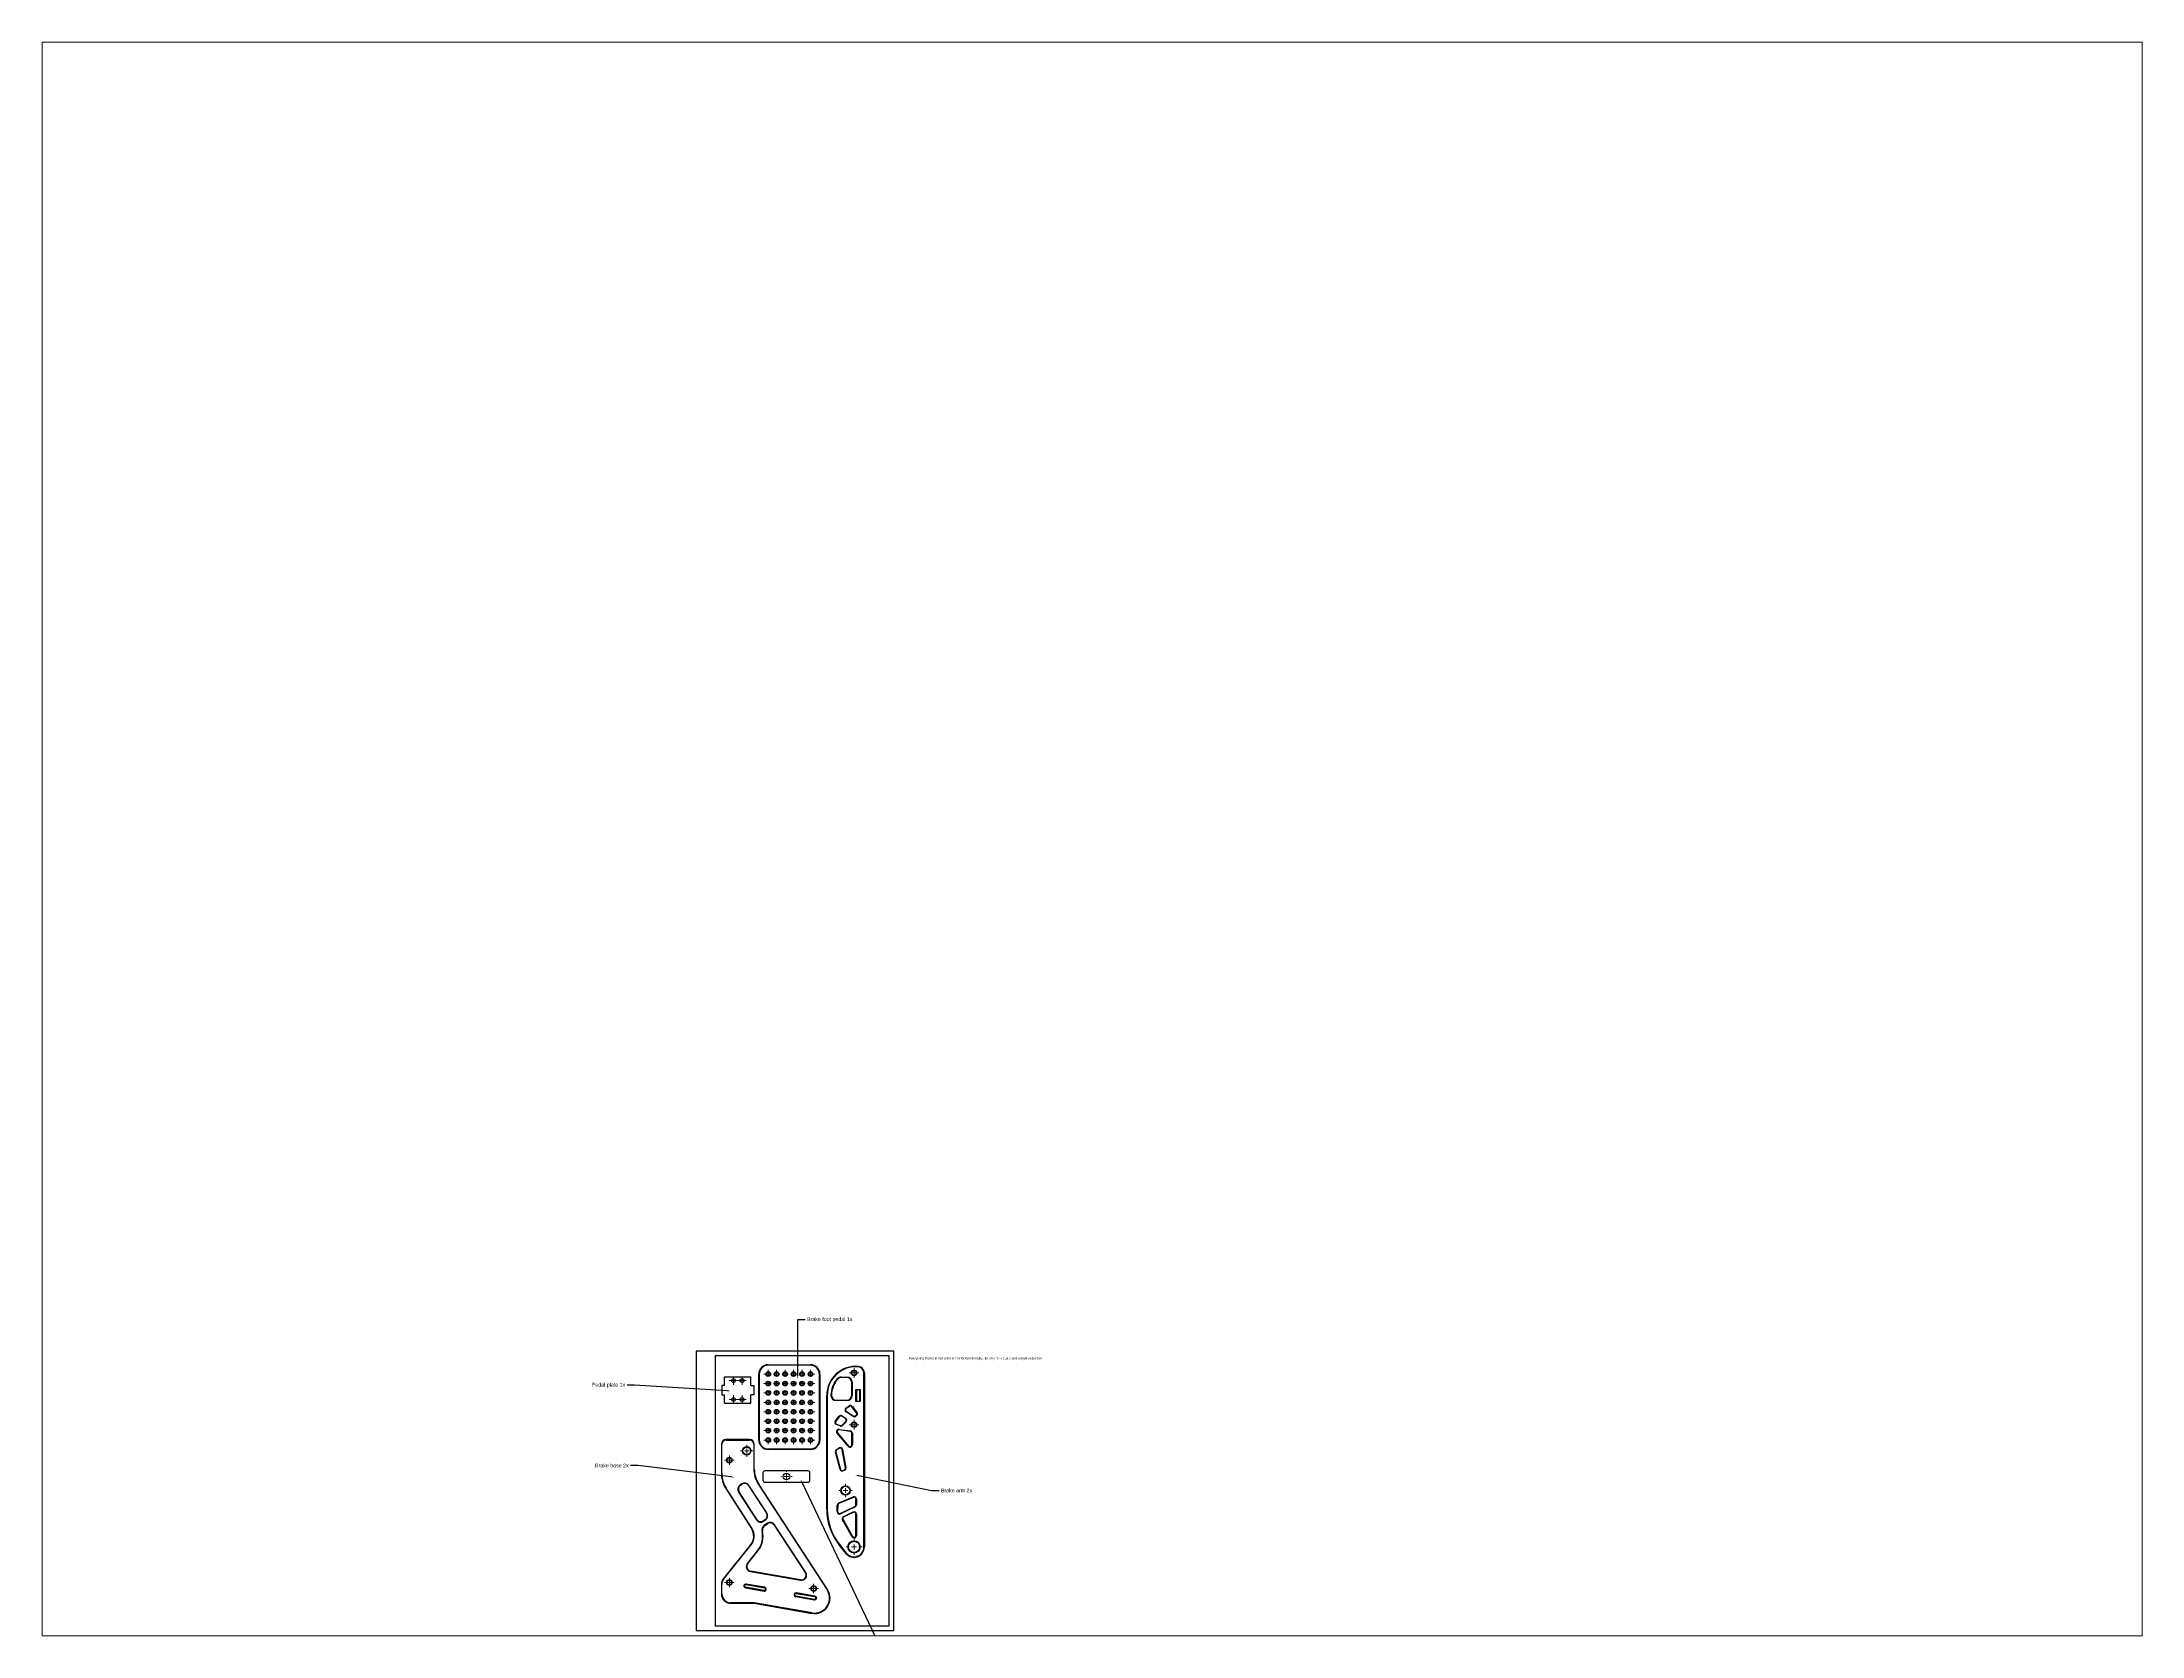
# Paper-space layout 'Layout1' of a CAD drawing. Header units: millimetres. Extents: x 26 to 231, y 20 to 176.
# The model-space entities are those that its viewports show. They can reach past a viewport. Long polylines and large blocks are cut down to what shows.
import ezdxf
from ezdxf import colors
from ezdxf.entities.mleader import LeaderData, LeaderLine
from ezdxf.math import Vec2, Vec3

# ---------------------------------------------------------------- set-up
doc = ezdxf.new("R2010")
doc.units = ezdxf.units.MM
doc.header["$LTSCALE"] = 0.2
doc.layers.add('not needed', color=2, linetype='Continuous')
doc.styles.get("Standard").update_dxf_attribs({"font": 'arial.ttf'})

# ---------------------------------------------------------------- blocks, each defined once
blk = doc.blocks.new('SW_CENTERMARKSYMBOL_0')
at = {"color": 0, "linetype": 'Continuous', "lineweight": 18}
for p, q in [((0, 0), (-2.54, 0)), ((0, 5.08), (0, 8.54)), ((0, 0), (0, 2.54)), ((0, 0), (0, -2.54)), ((0, 0), (2.54, 0)), ((5.08, 0), (8.54, 0)), ((-5.08, 0), (-8.54, 0)), ((0, -5.08), (0, -8.54))]:
    blk.add_line(p, q, dxfattribs=at)
blk = doc.blocks.new('SW_CENTERMARKSYMBOL_1')
at = {"color": 0, "linetype": 'Continuous', "lineweight": 18}
for p, q in [((0, 0), (-2.54, 0)), ((0, 5.08), (0, 7.04)), ((0, 0), (0, 2.54)), ((0, 0), (0, -2.54)), ((0, 0), (2.54, 0)), ((5.08, 0), (7.04, 0)), ((-5.08, 0), (-7.04, 0)), ((0, -5.08), (0, -7.04))]:
    blk.add_line(p, q, dxfattribs=at)
blk = doc.blocks.new('SW_CENTERMARKSYMBOL_2')
at = {"color": 0, "linetype": 'Continuous', "lineweight": 18}
for p, q in [((0, 0), (-2.54, 0)), ((0, 2.54), (0, 5.04)), ((0, 0), (0, 2.54)), ((0, 0), (0, -2.54)), ((0, 0), (2.54, 0)), ((2.54, 0), (5.04, 0)), ((-2.54, 0), (-5.04, 0)), ((0, -2.54), (0, -5.04))]:
    blk.add_line(p, q, dxfattribs=at)
blk = doc.blocks.new('SW_CENTERMARKSYMBOL_3')
at = {"color": 0, "linetype": 'Continuous', "lineweight": 18}
for p, q in [((0, 0), (-2.54, 0)), ((0, 2.54), (0, 5.04)), ((0, 0), (0, 2.54)), ((0, 0), (0, -2.54)), ((0, 0), (2.54, 0)), ((2.54, 0), (5.04, 0)), ((-2.54, 0), (-5.04, 0)), ((0, -2.54), (0, -5.04))]:
    blk.add_line(p, q, dxfattribs=at)
blk = doc.blocks.new('SW_CENTERMARKSYMBOL_4')
at = {"color": 0, "linetype": 'Continuous', "lineweight": 18}
for p, q in [((-2.54, 0), (-5.04, 0)), ((0, 0), (-2.54, 0)), ((0, 2.54), (0, 5.04)), ((0, 0), (0, 2.54)), ((0, 0), (0, -2.54)), ((0, 0), (2.54, 0)), ((2.54, 0), (5.04, 0)), ((0, -2.54), (0, -5.04))]:
    blk.add_line(p, q, dxfattribs=at)
blk = doc.blocks.new('SW_CENTERMARKSYMBOL_5')
at = {"color": 0, "linetype": 'Continuous', "lineweight": 18}
for p, q in [((-2.54, 0), (-5.04, 0)), ((0, 0), (-2.54, 0)), ((0, 2.54), (0, 5.04)), ((0, 0), (0, 2.54)), ((0, 0), (0, -2.54)), ((0, 0), (2.54, 0)), ((2.54, 0), (5.04, 0)), ((0, -2.54), (0, -5.04))]:
    blk.add_line(p, q, dxfattribs=at)
blk = doc.blocks.new('SW_CENTERMARKSYMBOL_6')
at = {"color": 0, "linetype": 'Continuous', "lineweight": 18}
for p, q in [((-5.08, 0), (-6.54, 0)), ((0, 0), (-2.54, 0)), ((0, 5.08), (0, 6.54)), ((0, 0), (0, 2.54)), ((0, 0), (0, -2.54)), ((0, 0), (2.54, 0)), ((5.08, 0), (6.54, 0)), ((0, -5.08), (0, -6.54))]:
    blk.add_line(p, q, dxfattribs=at)
blk = doc.blocks.new('SW_CENTERMARKSYMBOL_7')
at = {"color": 0, "linetype": 'Continuous', "lineweight": 18}
for p, q in [((-2.54, 0), (-5.04, 0)), ((0, 0), (-2.54, 0)), ((0, 2.54), (0, 5.04)), ((0, 0), (0, 2.54)), ((0, 0), (0, -2.54)), ((0, 0), (2.54, 0)), ((2.54, 0), (5.04, 0)), ((0, -2.54), (0, -5.04))]:
    blk.add_line(p, q, dxfattribs=at)
blk = doc.blocks.new('SW_CENTERMARKSYMBOL_8')
at = {"color": 0, "linetype": 'Continuous', "lineweight": 18}
for p, q in [((-11.54, 0), (-13.54, 0)), ((-9, 0), (-11.54, 0)), ((-9, 2.54), (-9, 4.54)), ((-9, 0), (-9, 2.54)), ((-9, 0), (-9, -2.54)), ((-9, 0), (-6.46, 0)), ((0, 0), (-2.54, 0)), ((0, 2.54), (0, 4.54)), ((0, 0), (0, 2.54)), ((0, 0), (0, -2.54)), ((0, 0), (2.54, 0)), ((9, 0), (6.46, 0)), ((9, 2.54), (9, 4.54)), ((9, 0), (9, 2.54)), ((9, 0), (9, -2.54)), ((9, 0), (11.54, 0)), ((18, 0), (15.46, 0)), ((18, 2.54), (18, 4.54)), ((18, 0), (18, 2.54)), ((18, 0), (18, -2.54)), ((18, 0), (20.54, 0)), ((27, 0), (24.46, 0)), ((27, 2.54), (27, 4.54)), ((27, 0), (27, 2.54)), ((27, 0), (27, -2.54)), ((27, 0), (29.54, 0)), ((36, 0), (33.46, 0)), ((36, 2.54), (36, 4.54)), ((36, 0), (36, 2.54)), ((36, 0), (36, -2.54)), ((36, 0), (38.54, 0)), ((38.54, 0), (40.54, 0)), ((-11.54, -10), (-13.54, -10)), ((-11.54, -20), (-13.54, -20)), ((-9, -10), (-11.54, -10)), ((-9, -20), (-11.54, -20)), ((-9, -10), (-9, -7.46)), ((-9, -10), (-9, -12.54)), ((-9, -10), (-6.46, -10)), ((-9, -20), (-9, -17.46)), ((-9, -20), (-9, -22.54)), ((-9, -20), (-6.46, -20)), ((0, -10), (-2.54, -10)), ((0, -20), (-2.54, -20)), ((0, -10), (0, -7.46)), ((0, -10), (0, -12.54)), ((0, -10), (2.54, -10)), ((0, -20), (0, -17.46)), ((0, -20), (0, -22.54)), ((0, -20), (2.54, -20)), ((9, -10), (6.46, -10)), ((9, -20), (6.46, -20)), ((9, -10), (9, -7.46)), ((9, -10), (9, -12.54)), ((9, -10), (11.54, -10)), ((9, -20), (9, -17.46)), ((9, -20), (9, -22.54)), ((9, -20), (11.54, -20)), ((18, -10), (15.46, -10)), ((18, -20), (15.46, -20)), ((18, -10), (18, -7.46)), ((18, -10), (18, -12.54)), ((18, -10), (20.54, -10)), ((18, -20), (18, -17.46)), ((18, -20), (18, -22.54)), ((18, -20), (20.54, -20)), ((27, -10), (24.46, -10)), ((27, -20), (24.46, -20)), ((27, -10), (27, -7.46)), ((27, -10), (27, -12.54)), ((27, -10), (29.54, -10)), ((27, -20), (27, -17.46)), ((27, -20), (27, -22.54)), ((27, -20), (29.54, -20)), ((36, -10), (33.46, -10)), ((36, -20), (33.46, -20)), ((36, -10), (36, -7.46)), ((36, -10), (36, -12.54)), ((36, -10), (38.54, -10)), ((36, -20), (36, -17.46)), ((36, -20), (36, -22.54)), ((36, -20), (38.54, -20)), ((38.54, -10), (40.54, -10)), ((38.54, -20), (40.54, -20)), ((-11.54, -30), (-13.54, -30)), ((-11.54, -40), (-13.54, -40)), ((-9, -30), (-11.54, -30)), ((-9, -40), (-11.54, -40)), ((-9, -30), (-9, -27.46)), ((-9, -30), (-9, -32.54)), ((-9, -30), (-6.46, -30)), ((-9, -40), (-9, -37.46)), ((-9, -40), (-9, -42.54)), ((-9, -40), (-6.46, -40)), ((0, -30), (-2.54, -30)), ((0, -40), (-2.54, -40)), ((0, -30), (0, -27.46)), ((0, -30), (0, -32.54)), ((0, -30), (2.54, -30)), ((0, -40), (0, -37.46)), ((0, -40), (0, -42.54)), ((0, -40), (2.54, -40)), ((9, -30), (6.46, -30)), ((9, -40), (6.46, -40)), ((9, -30), (9, -27.46)), ((9, -30), (9, -32.54)), ((9, -30), (11.54, -30)), ((9, -40), (9, -37.46)), ((9, -40), (9, -42.54)), ((9, -40), (11.54, -40)), ((18, -30), (15.46, -30)), ((18, -40), (15.46, -40)), ((18, -30), (18, -27.46)), ((18, -30), (18, -32.54)), ((18, -30), (20.54, -30)), ((18, -40), (18, -37.46)), ((18, -40), (18, -42.54)), ((18, -40), (20.54, -40)), ((27, -30), (24.46, -30)), ((27, -40), (24.46, -40)), ((27, -30), (27, -27.46)), ((27, -30), (27, -32.54)), ((27, -30), (29.54, -30)), ((27, -40), (27, -37.46)), ((27, -40), (27, -42.54)), ((27, -40), (29.54, -40)), ((36, -30), (33.46, -30)), ((36, -40), (33.46, -40)), ((36, -30), (36, -27.46)), ((36, -30), (36, -32.54)), ((36, -30), (38.54, -30)), ((36, -40), (36, -37.46)), ((36, -40), (36, -42.54)), ((36, -40), (38.54, -40)), ((38.54, -30), (40.54, -30)), ((38.54, -40), (40.54, -40)), ((-11.54, -50), (-13.54, -50)), ((-11.54, -60), (-13.54, -60)), ((-9, -50), (-11.54, -50)), ((-9, -60), (-11.54, -60)), ((-9, -50), (-9, -47.46)), ((-9, -50), (-9, -52.54)), ((-9, -50), (-6.46, -50)), ((-9, -60), (-9, -57.46)), ((-9, -60), (-9, -62.54)), ((-9, -60), (-6.46, -60)), ((0, -50), (-2.54, -50)), ((0, -60), (-2.54, -60)), ((0, -50), (0, -47.46)), ((0, -50), (0, -52.54)), ((0, -50), (2.54, -50)), ((0, -60), (0, -57.46)), ((0, -60), (0, -62.54)), ((0, -60), (2.54, -60)), ((9, -50), (6.46, -50)), ((9, -60), (6.46, -60)), ((9, -50), (9, -47.46)), ((9, -50), (9, -52.54)), ((9, -50), (11.54, -50)), ((9, -60), (9, -57.46)), ((9, -60), (9, -62.54)), ((9, -60), (11.54, -60)), ((18, -50), (15.46, -50)), ((18, -60), (15.46, -60)), ((18, -50), (18, -47.46)), ((18, -50), (18, -52.54)), ((18, -50), (20.54, -50)), ((18, -60), (18, -57.46)), ((18, -60), (18, -62.54)), ((18, -60), (20.54, -60)), ((27, -50), (24.46, -50)), ((27, -60), (24.46, -60)), ((27, -50), (27, -47.46)), ((27, -50), (27, -52.54)), ((27, -50), (29.54, -50)), ((27, -60), (27, -57.46)), ((27, -60), (27, -62.54)), ((27, -60), (29.54, -60)), ((36, -50), (33.46, -50)), ((36, -60), (33.46, -60)), ((36, -50), (36, -47.46)), ((36, -50), (36, -52.54)), ((36, -50), (38.54, -50)), ((36, -60), (36, -57.46)), ((36, -60), (36, -62.54)), ((36, -60), (38.54, -60)), ((38.54, -50), (40.54, -50)), ((38.54, -60), (40.54, -60)), ((-11.54, -70), (-13.54, -70)), ((-9, -70), (-11.54, -70)), ((-9, -70), (-9, -67.46)), ((-9, -70), (-9, -72.54)), ((-9, -70), (-6.46, -70)), ((-9, -72.54), (-9, -74.54)), ((0, -70), (-2.54, -70)), ((0, -70), (0, -67.46)), ((0, -70), (0, -72.54)), ((0, -70), (2.54, -70)), ((0, -72.54), (0, -74.54)), ((9, -70), (6.46, -70)), ((9, -70), (9, -67.46)), ((9, -70), (9, -72.54)), ((9, -70), (11.54, -70)), ((9, -72.54), (9, -74.54)), ((18, -70), (15.46, -70)), ((18, -70), (18, -67.46)), ((18, -70), (18, -72.54)), ((18, -70), (20.54, -70)), ((18, -72.54), (18, -74.54)), ((27, -70), (24.46, -70)), ((27, -70), (27, -67.46)), ((27, -70), (27, -72.54)), ((27, -70), (29.54, -70)), ((27, -72.54), (27, -74.54)), ((36, -70), (33.46, -70)), ((36, -70), (36, -67.46)), ((36, -70), (36, -72.54)), ((36, -70), (38.54, -70)), ((36, -72.54), (36, -74.54)), ((38.54, -70), (40.54, -70))]:
    blk.add_line(p, q, dxfattribs=at)
blk = doc.blocks.new('SW_CENTERMARKSYMBOL_9')
at = {"color": 0, "linetype": 'Continuous', "lineweight": 18}
for p, q in [((-2.54, 0), (-4.54, 0)), ((0, 0), (-2.54, 0)), ((0, 2.54), (0, 4.54)), ((0, 0), (0, 2.54)), ((0, 0), (0, -2.54)), ((0, 0), (2.54, 0)), ((2.54, 0), (4.54, 0)), ((0, -2.54), (0, -4.54))]:
    blk.add_line(p, q, dxfattribs=at)
blk = doc.blocks.new('SW_CENTERMARKSYMBOL_10')
at = {"color": 0, "linetype": 'Continuous', "lineweight": 18}
for p, q in [((-2.54, 0), (-4.54, 0)), ((0, 0), (-2.54, 0)), ((0, 2.54), (0, 4.54)), ((0, 0), (0, 2.54)), ((0, 0), (0, -2.54)), ((0, 0), (2.54, 0)), ((2.54, 0), (4.54, 0)), ((0, -2.54), (0, -4.54))]:
    blk.add_line(p, q, dxfattribs=at)
blk = doc.blocks.new('SW_CENTERMARKSYMBOL_11')
at = {"color": 0, "linetype": 'Continuous', "lineweight": 18}
for p, q in [((-2.54, 0), (-4.54, 0)), ((0, 0), (-2.54, 0)), ((0, 2.54), (0, 4.54)), ((0, 0), (0, 2.54)), ((0, 0), (0, -2.54)), ((0, 0), (2.54, 0)), ((2.54, 0), (4.54, 0)), ((0, -2.54), (0, -4.54))]:
    blk.add_line(p, q, dxfattribs=at)
blk = doc.blocks.new('SW_CENTERMARKSYMBOL_12')
at = {"color": 0, "linetype": 'Continuous', "lineweight": 18}
for p, q in [((-2.54, 0), (-4.54, 0)), ((0, 0), (-2.54, 0)), ((0, 2.54), (0, 4.54)), ((0, 0), (0, 2.54)), ((0, 0), (0, -2.54)), ((0, 0), (2.54, 0)), ((2.54, 0), (4.54, 0)), ((0, -2.54), (0, -4.54))]:
    blk.add_line(p, q, dxfattribs=at)
blk = doc.blocks.new('SW_CENTERMARKSYMBOL_13')
at = {"color": 0, "linetype": 'Continuous', "lineweight": 18}
for p, q in [((-5.08, 0), (-6.04, 0)), ((0, 0), (-2.54, 0)), ((0, 5.08), (0, 6.04)), ((0, 0), (0, 2.54)), ((0, 0), (0, -2.54)), ((0, 0), (2.54, 0)), ((5.08, 0), (6.04, 0)), ((0, -5.08), (0, -6.04))]:
    blk.add_line(p, q, dxfattribs=at)

msp = doc.modelspace()

# ---------------------------------------------------------------- linework, layer by layer
for p, q in [((210, 297), (0, 297)), ((0, 297), (0, 0)), ((205, 292), (20, 292)), ((20, 292), (20, 5)), ((205, 5), (205, 292)), ((210, 0), (210, 297)), ((0, 0), (210, 0)), ((20, 5), (205, 5))]:
    msp.add_line(p, q)
at = {"color": 7, "linetype": 'Continuous'}
for p, q in [((30.2, 269.5), (58.2, 269.5)), ((30.2, 260.5), (30.2, 269.5)), ((58.2, 260.5), (58.2, 269.5)), ((67, 272.4), (66.5, 272.4)), ((66.5, 202.4), (66.5, 272.4)), ((67, 272.4), (67, 202.4)), ((76.5, 281.9), (76.5, 282.4)), ((76.5, 282.4), (121.5, 282.4)), ((121.5, 281.9), (76.5, 281.9)), ((121.5, 281.9), (121.5, 282.4)), ((131, 202.4), (131, 272.4)), ((131, 272.4), (131.5, 272.4)), ((131.5, 272.4), (131.5, 202.4)), ((172.4, 280.7), (172.4, 280.2)), ((178.3, 88.7), (178.3, 273.7)), ((178.8, 273.7), (178.3, 273.7)), ((178.8, 273.7), (178.8, 88.7)), ((27.2, 260.5), (27.2, 250.5)), ((30.2, 260.5), (27.2, 260.5)), ((27.2, 250.5), (30.2, 250.5)), ((30.2, 241.5), (30.2, 250.5)), ((58.2, 260.5), (61.2, 260.5)), ((61.2, 250.5), (58.2, 250.5)), ((58.2, 241.5), (58.2, 250.5)), ((61.2, 260.5), (61.2, 250.5)), ((138.8, 249.8), (139.3, 249.8)), ((138.8, 129), (138.8, 249.8)), ((139.3, 249.8), (139.3, 129)), ((169.8, 256.2), (174.3, 256.2)), ((169.8, 243.2), (169.8, 256.2)), ((169.8, 256.2), (170.3, 255.7)), ((170.3, 255.7), (170.3, 243.7)), ((173.8, 255.7), (170.3, 255.7)), ((173.8, 255.7), (174.3, 256.2)), ((173.8, 243.7), (173.8, 255.7)), ((174.3, 256.2), (174.3, 243.2)), ((30.2, 241.5), (58.2, 241.5)), ((169.8, 243.2), (170.3, 243.7)), ((174.3, 243.2), (169.8, 243.2)), ((170.3, 243.7), (173.8, 243.7)), ((173.8, 243.7), (174.3, 243.2)), ((31.7, 202.9), (31.7, 202.4)), ((56.7, 202.9), (31.7, 202.9)), ((31.7, 202.4), (56.7, 202.4)), ((56.7, 202.4), (56.7, 202.9)), ((66.5, 202.4), (67, 202.4)), ((131.5, 202.4), (131, 202.4)), ((26.7, 197.9), (27.2, 197.9)), ((26.7, 197.9), (26.7, 167)), ((27.2, 167), (27.2, 197.9)), ((61.2, 197.9), (61.2, 171.8)), ((61.2, 197.9), (61.7, 197.9)), ((61.7, 171.8), (61.7, 197.9)), ((76.5, 192.4), (76.5, 192.9)), ((76.5, 192.9), (121.5, 192.9)), ((121.5, 192.4), (76.5, 192.4)), ((121.5, 192.4), (121.5, 192.9)), ((26.7, 167), (27.2, 167)), ((61.2, 171.8), (61.7, 171.8)), ((70.9, 167.6), (70.9, 159.6)), ((118.9, 169.6), (72.9, 169.6)), ((72.9, 157.6), (118.9, 157.6)), ((120.9, 159.6), (120.9, 167.6)), ((31.4, 150.8), (31.9, 151.1)), ((31.4, 150.8), (58.7, 108.3)), ((59.1, 108.6), (31.9, 151.1)), ((66.2, 155.1), (66.6, 155.4)), ((66.2, 155.1), (139.2, 43.1)), ((139.7, 43.4), (66.6, 155.4)), ((138.8, 129), (139.3, 129)), ((57.8, 90.8), (28.9, 55.1)), ((29.3, 54.7), (58.2, 90.5)), ((57.8, 90.8), (58.2, 90.5)), ((58.7, 108.3), (59.1, 108.6)), ((152.9, 90.5), (152.5, 90.2)), ((159.3, 81.8), (152.5, 90.2)), ((152.9, 90.5), (159.6, 82.1)), ((159.6, 82.1), (159.3, 81.8)), ((178.3, 88.7), (178.8, 88.7)), ((26.7, 48.8), (27.2, 48.8)), ((26.7, 48.8), (26.7, 38.9)), ((27.2, 38.9), (27.2, 48.8)), ((28.9, 55.1), (29.3, 54.7)), ((52.4, 45.3), (52.4, 45.8)), ((72.1, 42.3), (52.4, 45.8)), ((52.4, 45.3), (72.1, 41.8)), ((53.1, 49.2), (53, 48.7)), ((53, 48.7), (72.7, 45.3)), ((72.7, 45.8), (53.1, 49.2)), ((72.7, 45.3), (72.7, 45.8)), ((26.7, 38.9), (27.2, 38.9)), ((61.7, 29.4), (36.7, 29.4)), ((36.7, 29.4), (36.7, 28.9)), ((36.7, 28.9), (61.7, 28.9)), ((123.1, 18.6), (61.7, 29.4)), ((61.7, 29.4), (61.7, 28.9)), ((61.7, 28.9), (123, 18.1)), ((72.1, 42.3), (72.1, 41.8)), ((105.9, 36.4), (105.8, 35.9)), ((105.8, 35.9), (125.5, 32.4)), ((125.6, 32.9), (105.9, 36.4)), ((106.4, 39.3), (106.5, 39.8)), ((106.4, 39.3), (126.1, 35.9)), ((126.2, 36.3), (106.5, 39.8)), ((125.5, 32.4), (125.6, 32.9)), ((126.2, 36.3), (126.1, 35.9)), ((139.2, 43.1), (139.7, 43.4)), ((123.1, 18.6), (123, 18.1))]:
    msp.add_line(p, q, dxfattribs=at)
at = {"color": 1, "linetype": 'Continuous'}
for centre, radius in [((76.5, 272.4), 2.5), ((76.5, 272.4), 2), ((85.5, 272.4), 2.5), ((85.5, 272.4), 2), ((94.5, 272.4), 2.5), ((94.5, 272.4), 2), ((103.5, 272.4), 2.5), ((103.5, 272.4), 2), ((112.5, 272.4), 2.5), ((112.5, 272.4), 2), ((121.5, 272.4), 2.5), ((121.5, 272.4), 2), ((76.5, 262.4), 2.5), ((76.5, 252.4), 2.5), ((76.5, 262.4), 2), ((76.5, 252.4), 2), ((85.5, 262.4), 2.5), ((85.5, 252.4), 2.5), ((85.5, 262.4), 2), ((85.5, 252.4), 2), ((94.5, 262.4), 2.5), ((94.5, 252.4), 2.5), ((94.5, 262.4), 2), ((94.5, 252.4), 2), ((103.5, 262.4), 2.5), ((103.5, 252.4), 2.5), ((103.5, 262.4), 2), ((103.5, 252.4), 2), ((112.5, 262.4), 2.5), ((112.5, 252.4), 2.5), ((112.5, 262.4), 2), ((112.5, 252.4), 2), ((121.5, 262.4), 2.5), ((121.5, 252.4), 2.5), ((121.5, 262.4), 2), ((121.5, 252.4), 2), ((76.5, 242.4), 2.5), ((76.5, 232.4), 2.5), ((76.5, 222.4), 2.5), ((76.5, 242.4), 2), ((76.5, 232.4), 2), ((76.5, 222.4), 2), ((85.5, 242.4), 2.5), ((85.5, 232.4), 2.5), ((85.5, 222.4), 2.5), ((85.5, 242.4), 2), ((85.5, 232.4), 2), ((85.5, 222.4), 2), ((94.5, 242.4), 2.5), ((94.5, 232.4), 2.5), ((94.5, 222.4), 2.5), ((94.5, 242.4), 2), ((94.5, 232.4), 2), ((94.5, 222.4), 2), ((103.5, 242.4), 2.5), ((103.5, 232.4), 2.5), ((103.5, 222.4), 2.5), ((103.5, 242.4), 2), ((103.5, 232.4), 2), ((103.5, 222.4), 2), ((112.5, 242.4), 2.5), ((112.5, 232.4), 2.5), ((112.5, 222.4), 2.5), ((112.5, 242.4), 2), ((112.5, 232.4), 2), ((112.5, 222.4), 2), ((121.5, 242.4), 2.5), ((121.5, 232.4), 2.5), ((121.5, 222.4), 2.5), ((121.5, 242.4), 2), ((121.5, 232.4), 2), ((121.5, 222.4), 2), ((76.5, 212.4), 2.5), ((76.5, 202.4), 2.5), ((76.5, 212.4), 2), ((76.5, 202.4), 2), ((85.5, 212.4), 2.5), ((85.5, 202.4), 2.5), ((85.5, 212.4), 2), ((85.5, 202.4), 2), ((94.5, 212.4), 2.5), ((94.5, 202.4), 2.5), ((94.5, 212.4), 2), ((94.5, 202.4), 2), ((103.5, 212.4), 2.5), ((103.5, 202.4), 2.5), ((103.5, 212.4), 2), ((103.5, 202.4), 2), ((112.5, 212.4), 2.5), ((112.5, 202.4), 2.5), ((112.5, 212.4), 2), ((112.5, 202.4), 2), ((121.5, 212.4), 2.5), ((121.5, 202.4), 2.5), ((121.5, 212.4), 2), ((121.5, 202.4), 2)]:
    msp.add_circle(centre, radius, dxfattribs=at)
at = {"color": 7, "linetype": 'Continuous'}
for centre, radius in [((167.8, 273.7), 3), ((167.8, 273.7), 2.5), ((39.7, 265.5), 2), ((39.7, 245.5), 2), ((48.7, 265.5), 2), ((48.7, 245.5), 2), ((167.8, 218.7), 3), ((167.8, 218.7), 2.5), ((35.2, 180.9), 3), ((35.2, 180.9), 2.5), ((53.7, 190.9), 4.5), ((53.7, 190.9), 4), ((95.9, 163.6), 3.5), ((158.8, 148.7), 5), ((158.8, 148.7), 4.5), ((167.8, 88.7), 6.5), ((167.8, 88.7), 6), ((35.2, 50.9), 3), ((35.2, 50.9), 2.5), ((124.8, 44.5), 3), ((124.8, 44.5), 2.5)]:
    msp.add_circle(centre, radius, dxfattribs=at)
for centre, radius, start, end in [((76.5, 272.4), 10, 90, 180), ((76.5, 272.4), 9.5, 90, 180), ((121.5, 272.4), 10, 0, 90), ((121.5, 272.4), 9.5, 0, 90), ((169.8, 249.8), 31, 85.2198, 180), ((169.8, 249.8), 30.5, 85.2198, 180), ((171.8, 273.7), 7, 0, 85.2198), ((171.8, 273.7), 6.5, 0, 85.2198), ((31.7, 197.9), 5, 90, 180), ((31.7, 197.9), 4.5, 90, 180), ((56.7, 197.9), 5, 0, 90), ((56.7, 197.9), 4.5, 0, 90), ((76.5, 202.4), 10, 180, 270), ((76.5, 202.4), 9.5, 180, 270), ((121.5, 202.4), 9.5, 270, 0), ((121.5, 202.4), 10, 270, 0), ((56.7, 167), 30, 180, 212.6715), ((56.7, 167), 29.5, 180, 212.6715), ((91.7, 171.8), 30.5, 180, 213.1185), ((91.7, 171.8), 30, 180, 213.1185), ((72.9, 167.6), 2, 90, 180), ((72.9, 159.6), 2, 180, 270), ((118.9, 167.6), 2, 0, 90), ((118.9, 159.6), 2, 270, 0), ((200.8, 129), 62, 180, 218.8051), ((200.8, 129), 61.5, 180, 218.8051), ((46.1, 100.2), 15, 321.075, 32.6715), ((46.1, 100.2), 15.5, 321.075, 32.6715), ((167.8, 88.7), 11, 218.8051, 0), ((167.8, 88.7), 10.5, 218.8051, 0), ((36.7, 48.8), 10, 141.075, 180), ((36.7, 48.8), 9.5, 141.075, 180), ((52.7, 47.3), 2, 80, 260), ((52.7, 47.3), 1.5, 80, 260), ((72.4, 43.8), 2, 260, 80), ((72.4, 43.8), 1.5, 260, 80), ((36.7, 38.9), 10, 180, 270), ((36.7, 38.9), 9.5, 180, 270), ((106.1, 37.8), 2, 80, 260), ((106.1, 37.8), 1.5, 80, 260), ((125.8, 34.4), 16.5, 260, 33.1185), ((125.8, 34.4), 16, 260, 33.1185), ((125.8, 34.4), 2, 260, 80), ((125.8, 34.4), 1.5, 260, 80)]:
    msp.add_arc(centre, radius, start, end, dxfattribs=at)
at = {"layer": 'not needed', "color": 1, "linetype": 'Continuous'}
for p, q in [((154.1, 269.3), (160.3, 269.3)), ((154.1, 268.8), (154.1, 269.3)), ((160.3, 268.8), (154.1, 268.8)), ((160.3, 268.8), (160.3, 269.3)), ((143.3, 249.8), (143.8, 249.8)), ((150, 267.4), (150.4, 267.1)), ((165.3, 249.8), (165.3, 263.8)), ((165.3, 263.8), (165.8, 263.8)), ((165.3, 249.8), (165.8, 249.8)), ((165.8, 263.8), (165.8, 249.8)), ((148, 222.8), (151.7, 227.5)), ((152.1, 227.2), (148.4, 222.5)), ((148.8, 244.3), (148.8, 244.8)), ((148.8, 244.8), (160.3, 244.8)), ((160.3, 244.3), (148.8, 244.3)), ((151.7, 227.5), (152.1, 227.2)), ((155, 228), (154.8, 227.6)), ((158.7, 225.1), (154.8, 227.6)), ((155, 228), (159, 225.5)), ((159, 225.5), (158.7, 225.1)), ((159.3, 236.5), (162.6, 238.6)), ((159.3, 236.5), (159.6, 236)), ((159.4, 232.3), (159.7, 232.7)), ((166.6, 227.6), (159.4, 232.3)), ((162.8, 238.2), (159.6, 236)), ((159.7, 232.7), (166.9, 228)), ((160.3, 244.3), (160.3, 244.8)), ((162.6, 238.6), (162.8, 238.2)), ((165.6, 237.8), (166, 238.1)), ((170.4, 231.4), (165.6, 237.8)), ((166, 238.1), (170.8, 231.7)), ((166.6, 227.6), (166.9, 228)), ((169, 228), (169.8, 228.4)), ((169, 228), (169.2, 227.5)), ((170, 228), (169.2, 227.5)), ((169.8, 228.4), (170, 228)), ((170.4, 231.4), (170.8, 231.7)), ((148, 222.8), (148.4, 222.5)), ((149.2, 219.4), (149, 218.9)), ((152.7, 217.3), (149, 218.9)), ((149.2, 219.4), (152.9, 217.8)), ((150.1, 210), (149.7, 209.6)), ((161.6, 195.7), (149.7, 209.6)), ((150.1, 210), (162, 196)), ((151.9, 213.7), (163.9, 212)), ((151.9, 213.2), (151.9, 213.7)), ((163.8, 211.5), (151.9, 213.2)), ((152.9, 217.8), (152.7, 217.3)), ((155.1, 218.2), (159, 222)), ((155.1, 218.2), (155.4, 217.8)), ((159.3, 221.6), (155.4, 217.8)), ((159, 222), (159.3, 221.6)), ((163.9, 212), (163.8, 211.5)), ((166, 209.6), (165.5, 209.6)), ((165.5, 197.3), (165.5, 209.6)), ((166, 209.6), (166, 197.3)), ((148, 189.5), (148.5, 189.6)), ((152.9, 171.1), (148, 189.5)), ((148.5, 189.6), (153.4, 171.2)), ((149.1, 192.2), (151.8, 193.9)), ((149.1, 192.2), (149.3, 191.8)), ((152, 193.5), (149.3, 191.8)), ((151.8, 193.9), (152, 193.5)), ((155.1, 192.1), (155.6, 192.2)), ((158.7, 172.8), (155.1, 192.1)), ((155.6, 192.2), (159.2, 172.8)), ((162, 196), (161.6, 195.7)), ((166, 197.3), (165.5, 197.3)), ((152.9, 171.1), (153.4, 171.2)), ((156.1, 169.9), (157.5, 170.6)), ((156.1, 169.9), (156.3, 169.5)), ((157.7, 170.1), (156.3, 169.5)), ((157.5, 170.6), (157.7, 170.1)), ((158.7, 172.8), (159.2, 172.8)), ((45.5, 147.4), (45.1, 147.1)), ((45.1, 147.1), (64, 117.7)), ((64.4, 117.9), (45.5, 147.4)), ((48.4, 155.8), (46.7, 154.7)), ((47, 154.3), (46.7, 154.7)), ((47, 154.3), (48.7, 155.4)), ((48.4, 155.8), (48.7, 155.4)), ((56, 154.2), (55.6, 153.9)), ((55.6, 153.9), (74.7, 124.6)), ((75.2, 124.9), (56, 154.2)), ((151.5, 135.5), (166.9, 141.9)), ((151.5, 135.5), (151.7, 135)), ((167.1, 141.4), (151.7, 135)), ((166.9, 141.9), (167.1, 141.4)), ((169.8, 133.6), (169.8, 139.6)), ((169.8, 139.6), (170.3, 139.6)), ((170.3, 139.6), (170.3, 133.6)), ((64.4, 117.9), (64, 117.7)), ((73.3, 117.7), (71.4, 116.4)), ((71.4, 116.4), (71.6, 116)), ((71.6, 116), (73.5, 117.3)), ((75.7, 113.9), (72.3, 111.7)), ((72.3, 111.7), (72.6, 111.3)), ((72.6, 111.3), (76, 113.5)), ((73.5, 117.3), (73.3, 117.7)), ((75.2, 124.9), (74.7, 124.6)), ((75.7, 113.9), (76, 113.5)), ((82.9, 112), (116, 61.4)), ((116.4, 61.7), (83.3, 112.3)), ((149.8, 126.3), (150, 133.2)), ((149.8, 126.3), (150.3, 126.3)), ((150, 133.2), (150.5, 133.2)), ((150.5, 133.2), (150.3, 126.3)), ((153.2, 124.4), (168.7, 131.8)), ((153.2, 124.4), (153.4, 124)), ((168.9, 131.3), (153.4, 124)), ((155.7, 117.7), (156.1, 117.9)), ((165.9, 99.6), (155.7, 117.7)), ((156.1, 117.9), (166.3, 99.8)), ((156.8, 121.2), (166.8, 125.9)), ((156.8, 121.2), (157, 120.7)), ((167, 125.4), (157, 120.7)), ((166.8, 125.9), (167, 125.4)), ((168.7, 131.8), (168.9, 131.3)), ((169.8, 133.6), (170.3, 133.6)), ((169.8, 100.8), (169.8, 123.6)), ((169.8, 123.6), (170.3, 123.6)), ((170.3, 123.6), (170.3, 100.8)), ((70.4, 105.9), (69.9, 105.8)), ((165.9, 99.6), (166.3, 99.8)), ((169.8, 100.8), (170.3, 100.8)), ((65.2, 84.8), (54.4, 71.5)), ((54.8, 71.2), (54.4, 71.5)), ((54.8, 71.2), (65.5, 84.5)), ((65.5, 84.5), (65.2, 84.8)), ((57.8, 63.1), (57.7, 62.6)), ((57.7, 62.6), (110.8, 53.3)), ((110.9, 53.8), (57.8, 63.1)), ((110.8, 53.3), (110.9, 53.8)), ((116.4, 61.7), (116, 61.4))]:
    msp.add_line(p, q, dxfattribs=at)
at = {"layer": 'not needed', "color": 7, "linetype": 'Continuous'}
msp.add_line((83.3, 112.3), (82.9, 112), dxfattribs=at)
at = {"layer": 'not needed', "color": 1, "linetype": 'Continuous'}
for centre, radius, start, end in [((154.1, 263.8), 5.5, 90, 138.2808), ((154.1, 263.8), 5, 90, 138.2808), ((160.3, 263.8), 5.5, 0, 90), ((160.3, 263.8), 5, 0, 90), ((169.8, 249.8), 26.5, 138.2808, 180), ((148.8, 249.8), 5.5, 180, 270), ((169.8, 249.8), 26, 138.2808, 180), ((148.8, 249.8), 5, 180, 270), ((160.3, 249.8), 5.5, 270, 0), ((160.3, 249.8), 5, 270, 0), ((153.7, 225.9), 2.5, 57.2674, 141.4987), ((153.7, 225.9), 2, 57.2674, 141.4987), ((160.7, 234.4), 2.5, 124.1552, 237.2674), ((160.7, 234.4), 2, 124.1552, 237.2674), ((157.6, 223.4), 2, 313.9196, 57.2674), ((157.6, 223.4), 2.5, 313.9196, 57.2674), ((164, 236.6), 2.5, 37.4596, 124.1552), ((164, 236.6), 2, 37.4596, 124.1552), ((168, 229.7), 2.5, 237.2674, 298.677), ((168, 229.7), 2, 237.2674, 298.677), ((168.9, 230.2), 2, 298.677, 37.4596), ((168.9, 230.2), 2.5, 298.677, 37.4596), ((149.9, 221.2), 2.5, 141.4987, 246.681), ((149.9, 221.2), 2, 141.4987, 246.681), ((151.6, 211.3), 2.5, 81.9405, 220.5934), ((151.6, 211.3), 2, 81.9405, 220.5934), ((153.7, 219.6), 2.5, 246.681, 313.9196), ((153.7, 219.6), 2, 246.681, 313.9196), ((163.5, 209.6), 2, 0, 81.9405), ((163.5, 209.6), 2.5, 0, 81.9405), ((150.4, 190.1), 2.5, 121.7014, 194.9008), ((150.4, 190.1), 2, 121.7014, 194.9008), ((153.1, 191.8), 2.5, 10.5335, 121.7014), ((153.1, 191.8), 2, 10.5335, 121.7014), ((163.5, 197.3), 2.5, 220.5934, 0), ((163.5, 197.3), 2, 220.5934, 0), ((51.4, 151.2), 5.5, 33.1185, 123.1185), ((155.3, 171.8), 2.5, 194.9008, 294.3719), ((155.3, 171.8), 2, 194.9008, 294.3719), ((156.7, 172.4), 2, 294.3719, 10.5335), ((156.7, 172.4), 2.5, 294.3719, 10.5335), ((49.7, 150.1), 5.5, 123.1185, 212.6715), ((49.7, 150.1), 5, 123.1185, 212.6715), ((51.4, 151.2), 5, 33.1185, 123.1185), ((152.5, 133.2), 2.5, 112.6469, 178.5163), ((152.5, 133.2), 2, 112.6469, 178.5163), ((167.8, 139.6), 2.5, 0, 112.6469), ((167.8, 139.6), 2, 0, 112.6469), ((68.6, 120.6), 5.5, 212.6715, 303.1185), ((68.6, 120.6), 5, 212.6715, 303.1185), ((75.3, 107.1), 5.5, 123.1185, 193.2517), ((70.5, 121.9), 5, 303.1185, 33.1185), ((70.5, 121.9), 5.5, 303.1185, 33.1185), ((78.7, 109.3), 5.5, 33.1185, 123.1185), ((78.7, 109.3), 5, 33.1185, 123.1185), ((152.3, 126.2), 2.5, 178.5163, 295.2839), ((152.3, 126.2), 2, 178.5163, 295.2839), ((157.8, 118.9), 2.5, 115.2839, 209.4532), ((157.8, 118.9), 2, 115.2839, 209.4532), ((167.8, 123.6), 2.5, 0, 115.2839), ((167.8, 123.6), 2, 0, 115.2839), ((167.8, 133.6), 2, 295.2839, 0), ((167.8, 133.6), 2.5, 295.2839, 0), ((46.1, 100.2), 24.5, 321.075, 13.2517), ((46.1, 100.2), 25, 321.075, 13.2517), ((75.3, 107.1), 5, 123.1185, 193.2517), ((168.1, 100.8), 2.5, 209.4532, 268.6278), ((168.1, 100.8), 2, 209.4532, 267.9487), ((167.8, 100.8), 2, 274.7338, 0), ((167.8, 100.8), 2.5, 274.0547, 0), ((58.7, 68), 5.5, 141.075, 260), ((58.7, 68), 5, 141.075, 260), ((111.8, 58.7), 5.5, 260, 33.1185), ((111.8, 58.7), 5, 260, 33.1185)]:
    msp.add_arc(centre, radius, start, end, dxfattribs=at)
msp.add_open_spline([(168, 98.8), (168, 98.8), (168, 98.7), (168, 98.6), (168, 98.4), (168, 98.3)], degree=3, knots=[0, 0, 0, 0, 0.5, 0.5, 1, 1, 1, 1], dxfattribs=at)

# ---------------------------------------------------------------- block references
at = {"color": 7, "linetype": 'Continuous', "lineweight": 0}
for name, p in [('SW_CENTERMARKSYMBOL_12', (39.7, 265.5)), ('SW_CENTERMARKSYMBOL_11', (48.7, 265.5)), ('SW_CENTERMARKSYMBOL_9', (39.7, 245.5)), ('SW_CENTERMARKSYMBOL_10', (48.7, 245.5)), ('SW_CENTERMARKSYMBOL_13', (95.9, 163.6))]:
    msp.add_blockref(name, p, dxfattribs=at)
at = {"color": 1, "linetype": 'Continuous', "lineweight": 0}
msp.add_blockref('SW_CENTERMARKSYMBOL_8', (85.5, 272.4), dxfattribs=at)
at = {"color": 7, "linetype": 'Continuous', "lineweight": 0, "rotation": 270}
for name, p in [('SW_CENTERMARKSYMBOL_3', (167.8, 273.7)), ('SW_CENTERMARKSYMBOL_2', (167.8, 218.7)), ('SW_CENTERMARKSYMBOL_1', (158.8, 148.7)), ('SW_CENTERMARKSYMBOL_0', (167.8, 88.7))]:
    msp.add_blockref(name, p, dxfattribs=at)
at = {"color": 7, "linetype": 'Continuous', "lineweight": 0, "xscale": -1, "rotation": 270}
for name, p in [('SW_CENTERMARKSYMBOL_4', (35.2, 180.9)), ('SW_CENTERMARKSYMBOL_6', (53.7, 190.9)), ('SW_CENTERMARKSYMBOL_5', (35.2, 50.9)), ('SW_CENTERMARKSYMBOL_7', (124.8, 44.5))]:
    msp.add_blockref(name, p, dxfattribs=at)

# ---------------------------------------------------------------- texts
at = {"layer": 'not needed', "insert": (225.9, 290.5), "char_height": 2.5, "attachment_point": 1}
msp.add_mtext_dynamic_manual_height_columns('{\\fArial|b0|i0|c238|p34;Everything that is in red color is not for functionality. Its only for visuals and weight reduction}', width=142.147, gutter_width=12.5, heights=[0], dxfattribs=at)

# ---------------------------------------------------------------- leaders
at = {"layer": 'not needed'}
ml = msp.add_multileader_mtext('Standard', dxfattribs=at)
ml.set_content('{\\fArial|b0|i0|c238|p34;Brake foot pedal 1x}', color=256)
ml.set_leader_properties()
ml.build(insert=Vec2(0, 0))
ctx = ml.context
ctx.base_point, ctx.plane_origin = Vec3(115.9, 330.4), Vec3(107.9, 267.1)
notes = []
notes.append((ctx, [(0, (1, 1, 0), (107.9, 330.4), (1, 0), 8, [(0, [(107.9, 267.1)], 0, [])])]))
ctx.mtext.insert, ctx.mtext.flow_direction = Vec3(117.9, 332.9), 5
ml = msp.add_multileader_mtext('Standard', dxfattribs=at)
ml.set_content('{\\fArial|b0|i0|c238|p34;Pedal plate 1x}', color=256)
ml.set_leader_properties()
ml.build(insert=Vec2(0, 0))
ctx = ml.context
ctx.base_point, ctx.plane_origin = Vec3(-112.6, 260.6), Vec3(36.7, 254.5)
ctx.text_align_type = 2
notes.append((ctx, [(0, (1, 1, 0), (-65.6, 260.6), (-1, 0), 8, [(0, [(36.7, 254.5)], 0, [])])]))
ctx.mtext.insert, ctx.mtext.alignment, ctx.mtext.flow_direction = Vec3(-75.6, 263.2), 3, 5
ml = msp.add_multileader_mtext('Standard', dxfattribs=at)
ml.set_content('{\\fArial|b0|i0|c238|p34;Brake base 2x}', color=256)
ml.set_leader_properties()
ml.build(insert=Vec2(0, 0))
ctx = ml.context
ctx.base_point, ctx.plane_origin = Vec3(-109.2, 175.3), Vec3(40.7, 162.8)
ctx.text_align_type = 2
notes.append((ctx, [(0, (1, 1, 0), (-61.9, 175.3), (-1, 0), 8, [(0, [(40.7, 162.8)], 0, [])])]))
ctx.mtext.insert, ctx.mtext.alignment, ctx.mtext.flow_direction = Vec3(-71.9, 177.3), 3, 5
ml = msp.add_multileader_mtext('Standard', dxfattribs=at)
ml.set_content('{\\fArial|b0|i0|c238|p34;Master cylinder mount 2x}', color=256)
ml.set_leader_properties()
ml.build(insert=Vec2(0, 0))
ctx = ml.context
ctx.base_point, ctx.plane_origin = Vec3(216, -44.3), Vec3(110.8, 160.5)
notes.append((ctx, [(0, (1, 1, 0), (208, -44.3), (1, 0), 8, [(0, [(110.8, 160.5)], 0, [])])]))
ctx.mtext.insert, ctx.mtext.flow_direction = Vec3(218, -41.7), 5
ml = msp.add_multileader_mtext('Standard', dxfattribs=at)
ml.set_content('{\\fArial|b0|i0|c238|p34;Brake arm 2x}', color=256)
ml.set_leader_properties()
ml.build(insert=Vec2(0, 0))
ctx = ml.context
ctx.base_point, ctx.plane_origin = Vec3(258.2, 148.8), Vec3(168.8, 165.3)
notes.append((ctx, [(0, (1, 1, 0), (250.2, 148.8), (1, 0), 8, [(0, [(168.8, 165.3)], 0, [])])]))
ctx.mtext.insert, ctx.mtext.flow_direction = Vec3(260.2, 150.8), 5
for ctx, leaders in notes:
    for number, flags, end, landing, length, lines in leaders:
        leader = LeaderData()
        leader.index, (leader.has_last_leader_line, leader.has_dogleg_vector, leader.attachment_direction) = number, flags
        leader.last_leader_point, leader.dogleg_vector, leader.dogleg_length = Vec3(end), Vec3(landing), length
        for number, points, colour, breaks in lines:
            line = LeaderLine()
            line.index, line.vertices, line.color, line.breaks = number, Vec3.list(points), colors.encode_raw_color(colour), breaks
            leader.lines.append(line)
        ctx.leaders.append(leader)

psp = doc.layouts.get("Layout1")

# ---------------------------------------------------------------- viewports
at = {"layer": '0'}
psp.add_viewport(center=(128.5, 97.5), size=(205.6, 156), view_center_point=(420.88, 841.35), view_height=1694.5946, dxfattribs=at)

doc.saveas('drawing.dxf')
